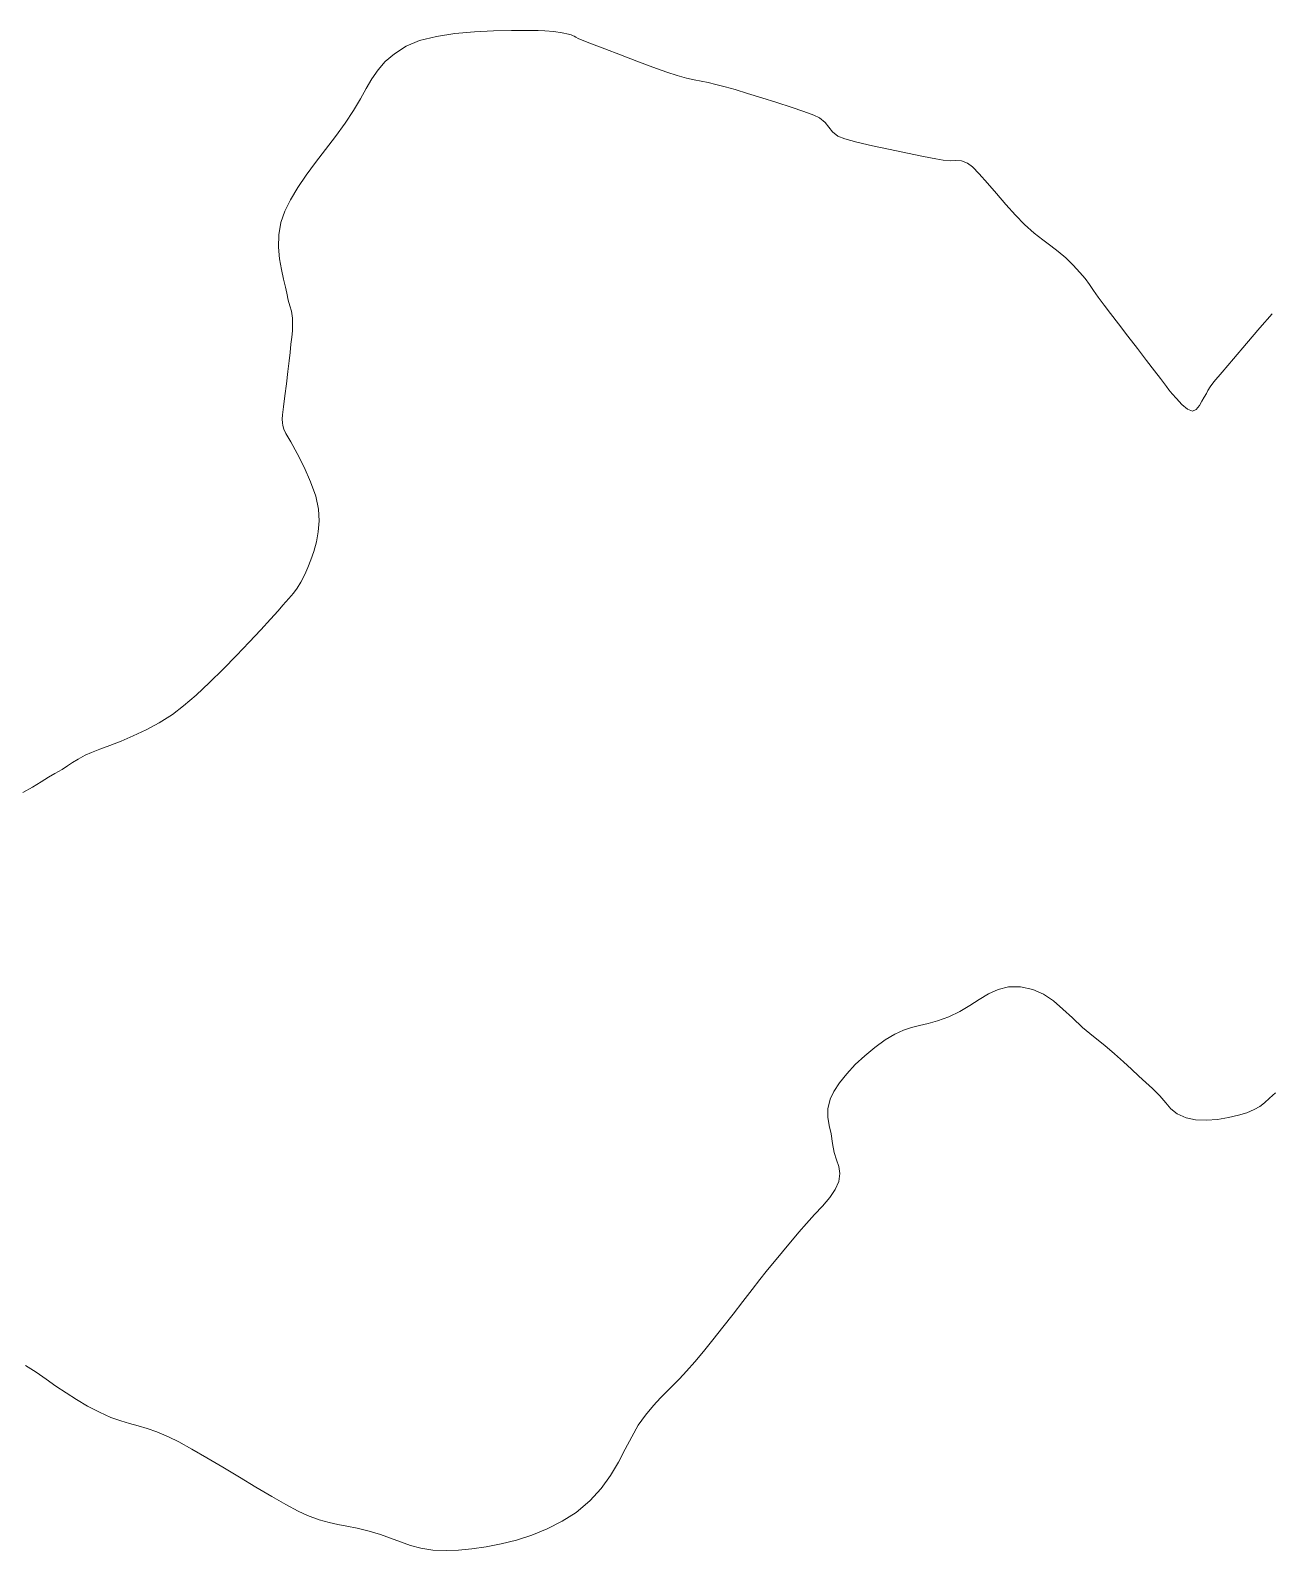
# Model space of a CAD drawing. Header units: metres. Extents: x 2662 to 3279, y 1027 to 1511.
# Drawn here: x 2814.5 to 2894.5, y 1199.1 to 1297.2 of the extents above; entities that cross this region are included whole.
import ezdxf

# ---------------------------------------------------------------- set-up
doc = ezdxf.new("R2010")
doc.units = ezdxf.units.M
doc.header["$LTSCALE"] = 1000
doc.layers.add('CONT-MNR', color=252, linetype='Continuous', lineweight=9)

msp = doc.modelspace()

# ---------------------------------------------------------------- linework, layer by layer
at = {"layer": 'CONT-MNR', "flags": 128}
for points, elevation in [([(2894.634, 1278.939), (2893.841, 1278.028), (2892.978, 1277.027), (2892.135, 1276.041), (2891.402, 1275.177), (2890.867, 1274.539), (2890.621, 1274.234), (2890.481, 1273.999), (2890.387, 1273.8), (2890.248, 1273.564), (2890.099, 1273.309), (2889.93, 1273.016), (2889.728, 1272.77), (2889.478, 1272.655), (2889.158, 1272.775), (2888.797, 1273.09), (2888.452, 1273.466), (2888.182, 1273.771), (2887.965, 1274.023), (2887.811, 1274.239), (2887.614, 1274.51), (2887.413, 1274.772), (2887.033, 1275.267), (2886.523, 1275.931), (2885.933, 1276.698), (2885.314, 1277.503), (2884.715, 1278.283), (2884.187, 1278.97), (2883.779, 1279.501), (2883.394, 1280.019), (2883.093, 1280.452), (2882.828, 1280.836), (2882.553, 1281.211), (2882.223, 1281.616), (2881.79, 1282.088), (2881.302, 1282.557), (2880.824, 1282.952), (2880.337, 1283.321), (2879.823, 1283.707), (2879.265, 1284.155), (2878.644, 1284.711), (2878.056, 1285.308), (2877.442, 1285.99), (2876.829, 1286.7), (2876.246, 1287.38), (2875.722, 1287.974), (2875.285, 1288.424), (2874.964, 1288.673), (2874.566, 1288.812), (2874.213, 1288.835), (2873.841, 1288.824), (2873.384, 1288.862), (2872.918, 1288.949), (2872.118, 1289.105), (2871.096, 1289.311), (2869.964, 1289.547), (2868.836, 1289.793), (2867.824, 1290.031), (2867.04, 1290.24), (2866.597, 1290.4), (2866.234, 1290.678), (2866, 1290.98), (2865.769, 1291.289), (2865.411, 1291.586), (2865.029, 1291.765), (2864.392, 1292.005), (2863.575, 1292.286), (2862.65, 1292.587), (2861.689, 1292.889), (2860.766, 1293.17), (2859.953, 1293.412), (2859.324, 1293.593), (2858.713, 1293.753), (2858.209, 1293.863), (2857.761, 1293.95), (2857.313, 1294.039), (2856.813, 1294.156), (2856.205, 1294.327), (2855.545, 1294.545), (2854.651, 1294.866), (2853.62, 1295.248), (2852.549, 1295.654), (2851.537, 1296.042), (2850.68, 1296.375), (2850.077, 1296.612), (2849.825, 1296.714), (2849.663, 1296.805), (2849.555, 1296.872), (2849.464, 1296.91), (2849.371, 1296.942), (2849.191, 1296.987), (2848.786, 1297.074), (2848.247, 1297.161), (2847.667, 1297.208), (2847.235, 1297.219), (2846.492, 1297.233), (2845.512, 1297.235), (2844.366, 1297.211), (2843.128, 1297.147), (2841.871, 1297.029), (2840.667, 1296.843), (2839.589, 1296.574), (2838.709, 1296.208), (2837.956, 1295.727), (2837.369, 1295.223), (2836.901, 1294.688), (2836.508, 1294.112), (2836.145, 1293.488), (2835.766, 1292.809), (2835.326, 1292.065), (2834.781, 1291.249), (2834.152, 1290.396), (2833.508, 1289.548), (2832.872, 1288.711), (2832.267, 1287.889), (2831.717, 1287.087), (2831.245, 1286.308), (2830.875, 1285.558), (2830.629, 1284.841), (2830.497, 1284.04), (2830.48, 1283.249), (2830.547, 1282.494), (2830.665, 1281.796), (2830.803, 1281.179), (2830.928, 1280.667), (2831.009, 1280.281), (2831.104, 1279.821), (2831.211, 1279.466), (2831.307, 1279.112), (2831.372, 1278.651), (2831.386, 1278.234), (2831.369, 1277.839), (2831.33, 1277.431), (2831.278, 1276.977), (2831.222, 1276.441), (2831.165, 1275.91), (2831.081, 1275.21), (2830.982, 1274.426), (2830.883, 1273.642), (2830.796, 1272.944), (2830.735, 1272.414), (2830.713, 1272.137), (2830.725, 1271.905), (2830.755, 1271.722), (2830.816, 1271.497), (2830.956, 1271.22), (2831.264, 1270.671), (2831.676, 1269.921), (2832.126, 1269.042), (2832.55, 1268.103), (2832.884, 1267.176), (2833.062, 1266.333), (2833.092, 1265.578), (2833.039, 1264.871), (2832.92, 1264.213), (2832.754, 1263.606), (2832.561, 1263.053), (2832.359, 1262.554), (2832.166, 1262.111), (2831.925, 1261.612), (2831.69, 1261.231), (2831.436, 1260.902), (2831.136, 1260.557), (2830.763, 1260.13), (2830.455, 1259.776), (2829.968, 1259.232), (2829.336, 1258.541), (2828.592, 1257.743), (2827.769, 1256.882), (2826.9, 1255.999), (2826.018, 1255.135), (2825.156, 1254.333), (2824.347, 1253.635), (2823.624, 1253.082), (2822.779, 1252.542), (2821.931, 1252.081), (2821.102, 1251.69), (2820.313, 1251.359), (2819.586, 1251.079), (2818.944, 1250.839), (2818.409, 1250.631), (2818.002, 1250.445), (2817.541, 1250.187), (2817.183, 1249.967), (2816.859, 1249.758), (2816.502, 1249.535), (2816.043, 1249.273), (2815.627, 1249.029), (2815.144, 1248.727), (2814.591, 1248.389), (2813.967, 1248.037)], -4), ([(2894.853, 1228.659), (2894.459, 1228.305), (2894.138, 1228.017), (2893.828, 1227.777), (2893.468, 1227.568), (2892.997, 1227.371), (2892.467, 1227.205), (2891.822, 1227.054), (2891.111, 1226.939), (2890.382, 1226.882), (2889.685, 1226.905), (2889.068, 1227.03), (2888.504, 1227.289), (2888.097, 1227.617), (2887.755, 1228.007), (2887.386, 1228.45), (2886.898, 1228.938), (2886.477, 1229.318), (2886.033, 1229.73), (2885.556, 1230.175), (2885.034, 1230.653), (2884.458, 1231.163), (2883.817, 1231.704), (2883.1, 1232.278), (2882.384, 1232.879), (2881.733, 1233.483), (2881.117, 1234.061), (2880.504, 1234.581), (2879.865, 1235.015), (2879.17, 1235.332), (2878.387, 1235.501), (2877.61, 1235.493), (2876.93, 1235.326), (2876.31, 1235.042), (2875.717, 1234.682), (2875.115, 1234.288), (2874.471, 1233.9), (2873.748, 1233.56), (2873.034, 1233.31), (2872.42, 1233.138), (2871.869, 1233.005), (2871.35, 1232.871), (2870.829, 1232.697), (2870.271, 1232.442), (2869.644, 1232.069), (2868.974, 1231.587), (2868.322, 1231.047), (2867.71, 1230.471), (2867.16, 1229.88), (2866.692, 1229.297), (2866.328, 1228.743), (2866.089, 1228.24), (2865.942, 1227.627), (2865.939, 1227.078), (2866.026, 1226.551), (2866.148, 1226.001), (2866.248, 1225.387), (2866.359, 1224.802), (2866.512, 1224.326), (2866.648, 1223.896), (2866.711, 1223.448), (2866.643, 1222.919), (2866.427, 1222.416), (2866.067, 1221.89), (2865.606, 1221.347), (2865.09, 1220.792), (2864.563, 1220.227), (2864.071, 1219.659), (2863.659, 1219.154), (2863.32, 1218.747), (2863.017, 1218.389), (2862.715, 1218.03), (2862.376, 1217.623), (2861.964, 1217.119), (2861.557, 1216.606), (2861.047, 1215.95), (2860.46, 1215.191), (2859.825, 1214.37), (2859.17, 1213.529), (2858.523, 1212.707), (2857.91, 1211.947), (2857.361, 1211.289), (2856.826, 1210.684), (2856.364, 1210.196), (2855.947, 1209.777), (2855.547, 1209.38), (2855.135, 1208.957), (2854.683, 1208.462), (2854.163, 1207.846), (2853.701, 1207.19), (2853.279, 1206.449), (2852.864, 1205.647), (2852.421, 1204.808), (2851.915, 1203.956), (2851.315, 1203.117), (2850.584, 1202.314), (2849.69, 1201.572), (2848.781, 1200.995), (2847.824, 1200.509), (2846.836, 1200.107), (2845.837, 1199.784), (2844.844, 1199.532), (2843.877, 1199.345), (2842.954, 1199.215), (2842.093, 1199.137), (2841.314, 1199.102), (2840.439, 1199.135), (2839.675, 1199.255), (2838.989, 1199.439), (2838.345, 1199.664), (2837.712, 1199.908), (2837.053, 1200.148), (2836.336, 1200.361), (2835.544, 1200.544), (2834.891, 1200.671), (2834.311, 1200.78), (2833.739, 1200.907), (2833.109, 1201.09), (2832.354, 1201.368), (2831.747, 1201.65), (2830.959, 1202.071), (2830.036, 1202.598), (2829.019, 1203.197), (2827.952, 1203.835), (2826.878, 1204.479), (2825.84, 1205.096), (2824.882, 1205.652), (2824.047, 1206.114), (2823.378, 1206.45), (2822.629, 1206.763), (2821.987, 1206.983), (2821.412, 1207.149), (2820.859, 1207.298), (2820.286, 1207.469), (2819.652, 1207.7), (2818.913, 1208.03), (2818.142, 1208.432), (2817.429, 1208.851), (2816.758, 1209.282), (2816.11, 1209.722), (2815.471, 1210.167), (2814.822, 1210.613), (2814.147, 1211.057)], -3)]:
    msp.add_lwpolyline(points, dxfattribs=dict(at, elevation=elevation))

doc.saveas('drawing.dxf')
